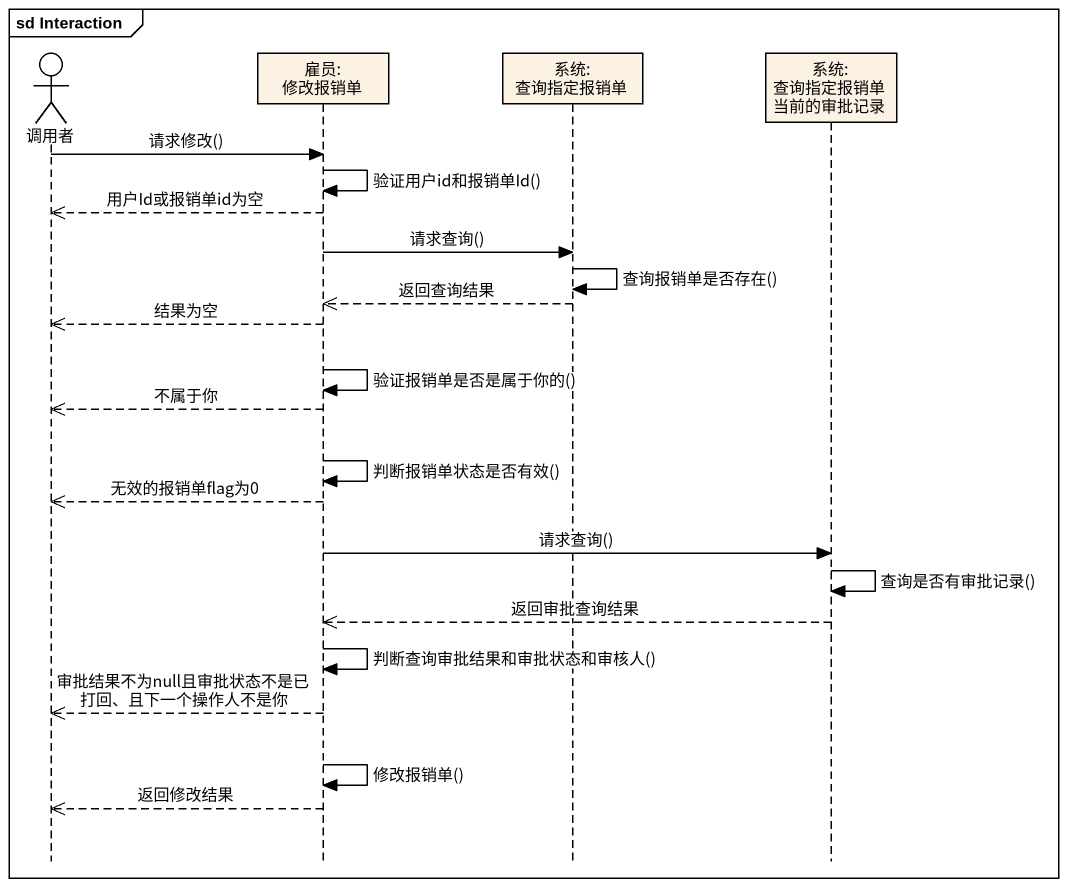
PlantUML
@startuml
mainframe sd Interaction
hide footbox
actor 调用者
participant "雇员: 修改报销单" as 雇员_修改报销单
participant "系统: 查询指定报销单" as 系统_查询指定报销单
participant "系统: 查询指定报销单当前的审批记录" as 系统_查询指定报销单当前的审批记录

调用者 -> 雇员_修改报销单 : 请求修改()
雇员_修改报销单 -> 雇员_修改报销单 : 验证用户id和报销单Id()
雇员_修改报销单 -->> 调用者 : 用户Id或报销单id为空
雇员_修改报销单 -> 系统_查询指定报销单 : 请求查询()
系统_查询指定报销单 -> 系统_查询指定报销单 : 查询报销单是否存在()
系统_查询指定报销单 -->> 雇员_修改报销单 : 返回查询结果
雇员_修改报销单 -->> 调用者 : 结果为空
雇员_修改报销单 -> 雇员_修改报销单 : 验证报销单是否是属于你的()
雇员_修改报销单 -->> 调用者 : 不属于你
雇员_修改报销单 -> 雇员_修改报销单 : 判断报销单状态是否有效()
雇员_修改报销单 -->> 调用者 : 无效的报销单flag为0
雇员_修改报销单 -> 系统_查询指定报销单当前的审批记录 : 请求查询()
系统_查询指定报销单当前的审批记录 -> 系统_查询指定报销单当前的审批记录 : 查询是否有审批记录()
系统_查询指定报销单当前的审批记录 -->> 雇员_修改报销单 : 返回审批查询结果
雇员_修改报销单 -> 雇员_修改报销单 : 判断查询审批结果和审批状态和审核人()
雇员_修改报销单 -->> 调用者 : 审批结果不为null且审批状态不是已打回、且下一个操作人不是你
雇员_修改报销单 -> 雇员_修改报销单 : 修改报销单()
雇员_修改报销单 -->> 调用者 : 返回修改结果
@enduml
